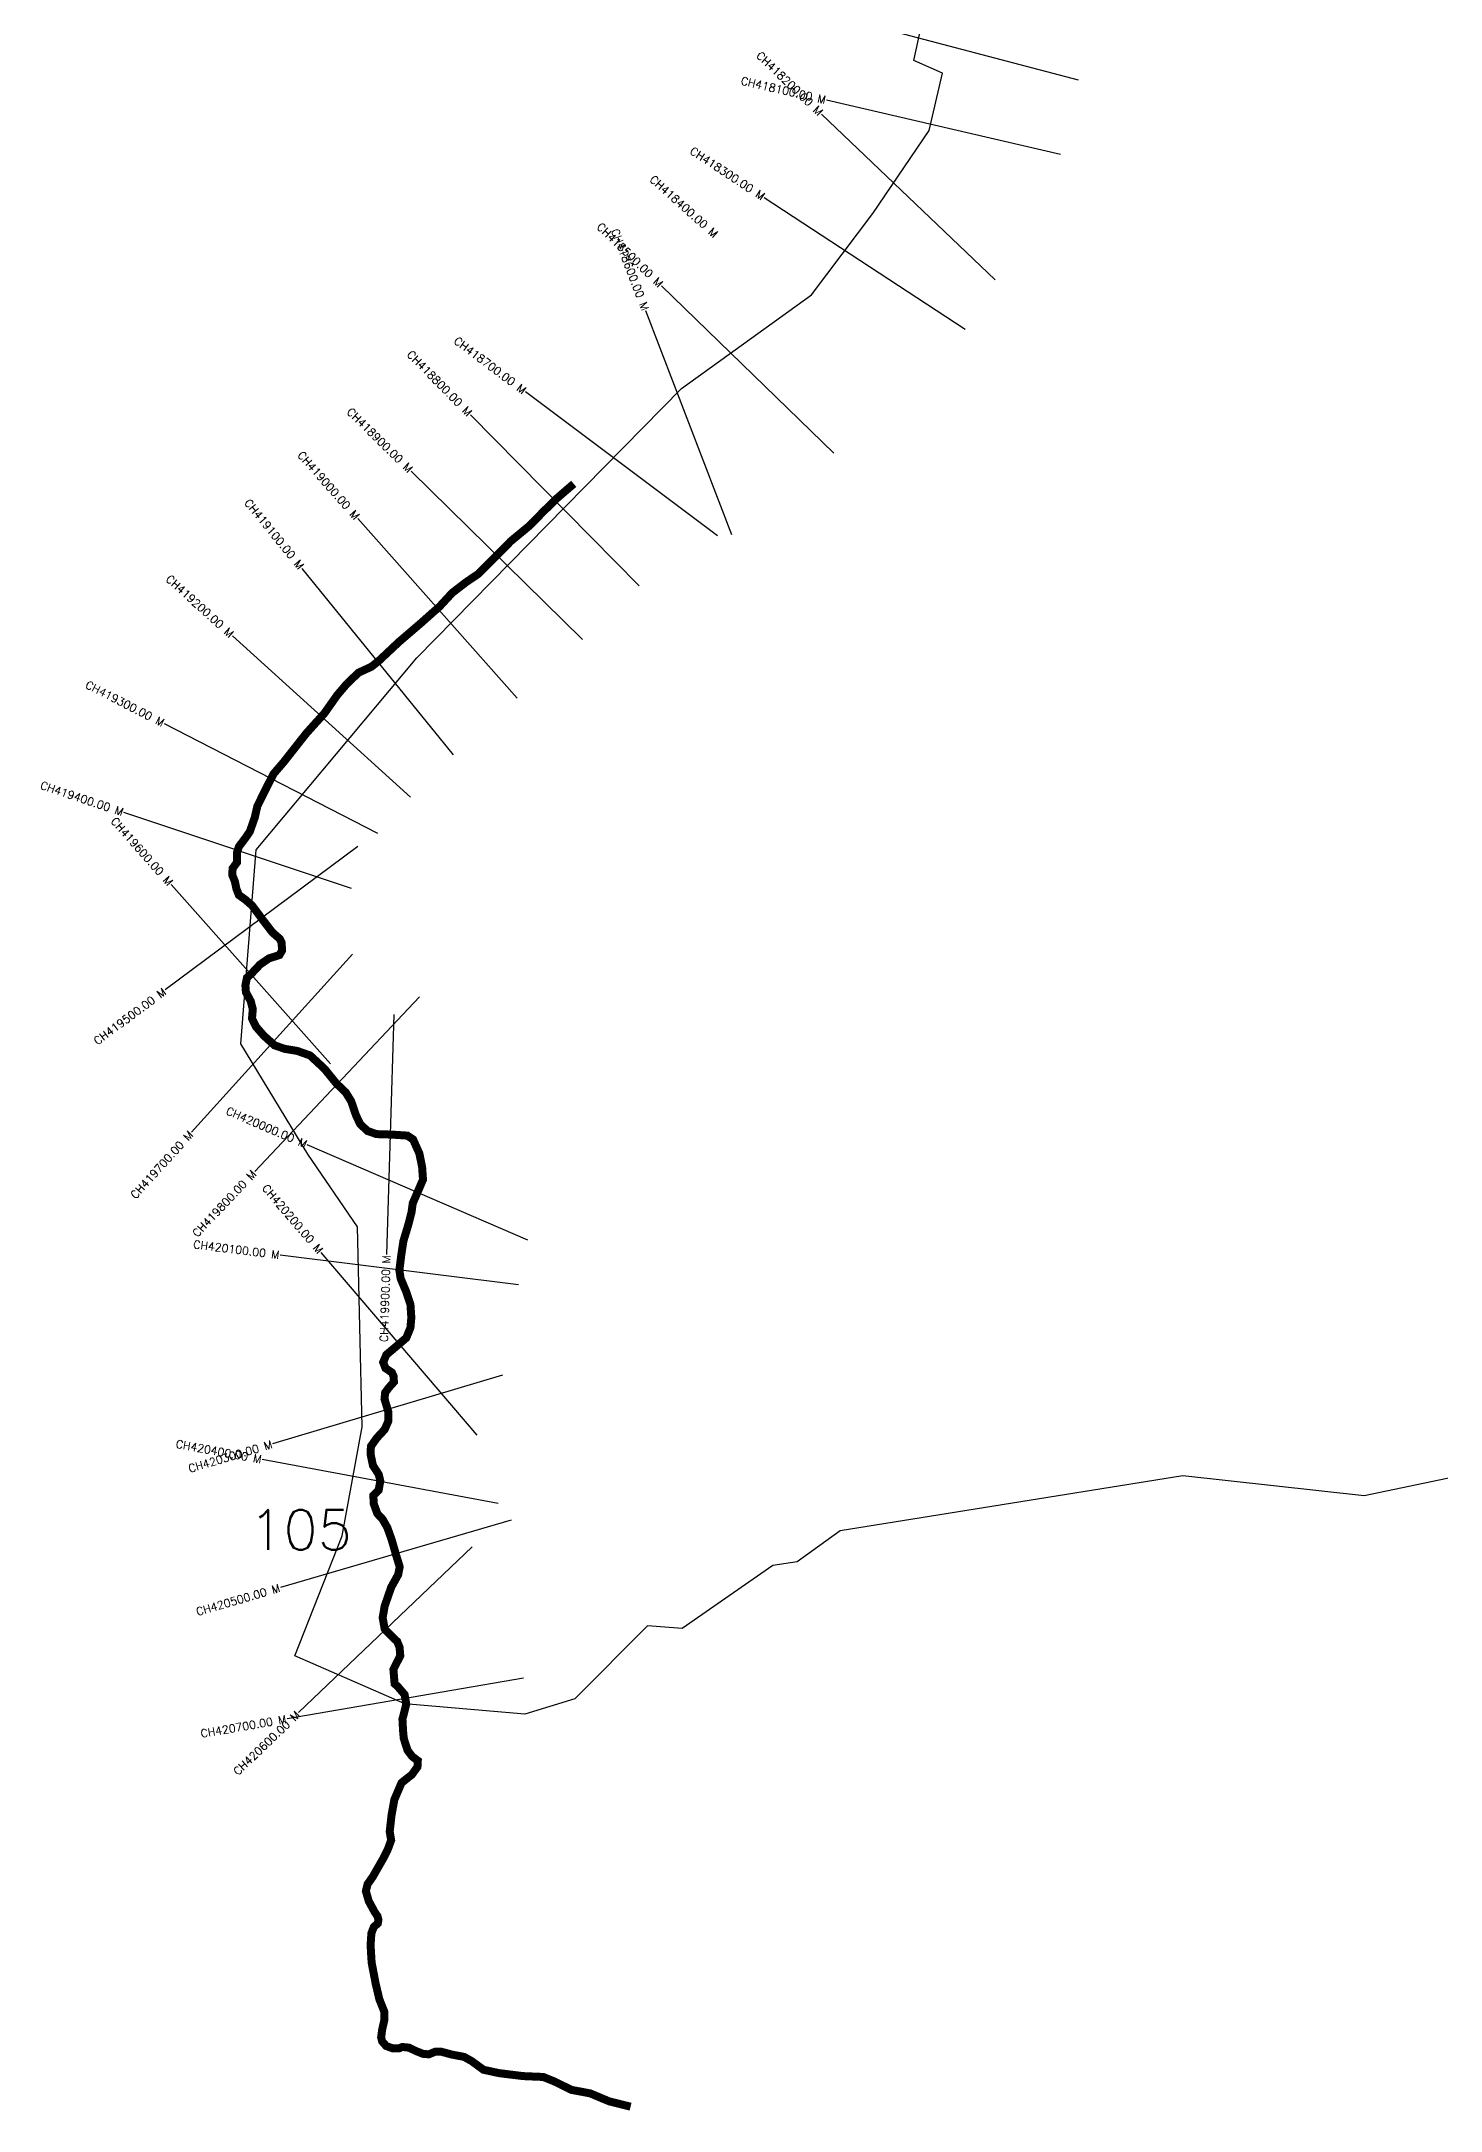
# Model space of a CAD drawing. Header units: metres. Extents: x 306950 to 310758, y 1929288 to 1933687.
# Drawn here: x 306950 to 308698, y 1929288 to 1931875 of the extents above; entities that cross this region are included whole.
import ezdxf
from ezdxf.enums import TextEntityAlignment as Align

# ---------------------------------------------------------------- set-up
doc = ezdxf.new("R2010")
doc.units = ezdxf.units.M
for name, color, linetype in [('CS', 134, 'Continuous'), ('CSMark', 6, 'Continuous'), ('UNPROTECTED', 10, 'Continuous')]:
    doc.layers.add(name, color=color, linetype=linetype)
doc.styles.get("Standard").update_dxf_attribs({"font": 'simplex.shx'})

msp = doc.modelspace()

# ---------------------------------------------------------------- linework, layer by layer
at = {"color": 6, "flags": 128}
msp.add_lwpolyline([(308886, 1930115.8), (308602.7, 1930056.7), (308376.2, 1930081.5), (307948.1, 1930013), (307894.1, 1929973.9), (307863.9, 1929969.5), (307750.5, 1929890.6), (307707.1, 1929894), (307616.6, 1929802.8), (307553.8, 1929783.8), (307404, 1929796.4), (307266.6, 1929856.4), (307325.6, 1930006.4), (307350.7, 1930142.8), (307344.7, 1930392.6), (307282.8, 1930483.8), (307199, 1930621.4), (307218.2, 1930864.2), (307419.1, 1931104.2), (307604.9, 1931293.2), (307749.8, 1931440.6), (307912.1, 1931557.7), (307988.8, 1931659.4), (308059.1, 1931763.2), (308076, 1931834.6), (308040, 1931850.5), (308074.9, 1932011.3)], dxfattribs=at)
at = {"layer": 'CS'}
for p, q in [((308245.9, 1931826.1), (307955.7, 1931902.3)), ((308141.6, 1931576.3), (307924.8, 1931783.6)), ((308223.2, 1931733.2), (307930.9, 1931800.9)), ((308104, 1931514.3), (307853.2, 1931679)), ((307940.2, 1931360), (307724.9, 1931569)), ((307812.8, 1931257.6), (307705.3, 1931537.7)), ((307794.7, 1931256.3), (307554.7, 1931436.4)), ((307696.9, 1931194.2), (307486.2, 1931407.8)), ((307626.1, 1931127.1), (307412.1, 1931337.3)), ((307544.2, 1931053.5), (307345.4, 1931278.1)), ((307464.7, 1930982.8), (307275.6, 1931215.7)), ((307410.9, 1930929.8), (307188.7, 1931131.4)), ((307370.4, 1930884.6), (307103.5, 1931021.5)), ((307337.4, 1930815.7), (307052.8, 1930910.7)), ((307345.3, 1930868), (307104.7, 1930688.9)), ((307311.3, 1930596.5), (307112.1, 1930820.8)), ((307338.8, 1930733.6), (307137.4, 1930511.2)), ((307422.4, 1930680.1), (307216.4, 1930462)), ((307390.1, 1930658.1), (307381, 1930358.2)), ((307557.5, 1930376.3), (307282.1, 1930495.2)), ((307494.2, 1930132.2), (307299.6, 1930360.6)), ((307546.1, 1930320.2), (307248.4, 1930357.4)), ((307526.2, 1930207.5), (307238.8, 1930121.5)), ((307520.7, 1930047.1), (307225.8, 1930101.8)), ((307536.7, 1930026), (307248.7, 1929942)), ((307488, 1929993), (307271.2, 1929785.6)), ((307552.4, 1929828.8), (307256.8, 1929777.7))]:
    msp.add_line(p, q, dxfattribs=at)
at = {"layer": 'UNPROTECTED', "const_width": 10, "flags": 128}
msp.add_lwpolyline([(307615.1, 1931321.5), (307607.5, 1931315), (307593.5, 1931302.9), (307577.3, 1931287), (307559.4, 1931268.8), (307536.3, 1931249.7), (307514.3, 1931227.3), (307496.1, 1931209.1), (307480.6, 1931198.6), (307463.2, 1931185.2), (307447.5, 1931168.2), (307423.7, 1931147.1), (307397.1, 1931124.3), (307372.3, 1931101), (307362.3, 1931092.9), (307346.2, 1931085.5), (307331.7, 1931071.7), (307319.6, 1931057.5), (307303.4, 1931034.6), (307281.1, 1931009.9), (307252.6, 1930973.7), (307240, 1930959), (307231.4, 1930942.3), (307219.7, 1930918.6), (307216.5, 1930904.6), (307210.3, 1930886.8), (307205, 1930879.1), (307196.9, 1930868.4), (307194.4, 1930860.9), (307194.1, 1930848.1), (307188.7, 1930840.7), (307188.5, 1930832.2), (307191.6, 1930824.6), (307193.5, 1930815.4), (307196.6, 1930807.5), (307204.6, 1930801.8), (307213.2, 1930794.3), (307226.8, 1930776), (307238.5, 1930760.8), (307247.7, 1930752.8), (307250.2, 1930747.6), (307250.4, 1930737.8), (307247.3, 1930732.5), (307234.1, 1930728.3), (307223, 1930720.6), (307212.3, 1930709.2), (307206.7, 1930704.2), (307204.8, 1930694.6), (307205.4, 1930686), (307211.5, 1930674.7), (307214, 1930664.9), (307213, 1930653.2), (307218, 1930642.9), (307227.8, 1930631.7), (307241.2, 1930619.6), (307254.2, 1930615.2), (307269.5, 1930612.7), (307285.6, 1930607), (307303.6, 1930590.3), (307318.5, 1930571.9), (307330, 1930561), (307336.9, 1930549.9), (307343, 1930532.1), (307348, 1930521.6), (307357.2, 1930512.6), (307368.7, 1930508.7), (307389.4, 1930508), (307407.2, 1930506.8), (307414.3, 1930502), (307422.1, 1930484.6), (307425.6, 1930467.5), (307426.7, 1930451.8), (307418.1, 1930432), (307413.9, 1930422.3), (307412.3, 1930410.8), (307408.1, 1930394.5), (307402.2, 1930375.1), (307399.7, 1930358.6), (307397.2, 1930338.6), (307398.7, 1930328.3), (307405.4, 1930312.4), (307411, 1930295.9), (307412.1, 1930279.3), (307411, 1930266.8), (307405.8, 1930254), (307393, 1930243.1), (307380.9, 1930232.9), (307376.9, 1930223.5), (307379.8, 1930216.1), (307387.8, 1930210.7), (307390.1, 1930205.7), (307390.3, 1930198.8), (307384.2, 1930192), (307379.4, 1930185.7), (307378.6, 1930177.6), (307383.4, 1930161.5), (307383.4, 1930150), (307378.8, 1930139.5), (307369, 1930128.9), (307361.6, 1930118.5), (307361.2, 1930108.7), (307364.1, 1930094.6), (307371.5, 1930083.1), (307373.3, 1930075), (307371.3, 1930063.7), (307364.6, 1930056.8), (307365.2, 1930046.5), (307369.6, 1930034.4), (307376.1, 1930027.4), (307382.1, 1930017), (307387.6, 1930001.5), (307393.4, 1929981.4), (307397.6, 1929967.8), (307395.7, 1929958.1), (307387, 1929942.4), (307378.8, 1929918.8), (307376.3, 1929904.3), (307378.8, 1929890.1), (307387.8, 1929880.7), (307394.5, 1929874.5), (307397.4, 1929867.2), (307398.3, 1929856.8), (307389.7, 1929839.6), (307391.2, 1929821.8), (307395.8, 1929817.4), (307403.7, 1929808.2), (307405.8, 1929796.1), (307401, 1929777.4), (307401.8, 1929762.7), (307402.7, 1929753.1), (307407.3, 1929738.7), (307413.3, 1929730.7), (307420.2, 1929725.5), (307419.8, 1929717.8), (307412.9, 1929708.2), (307399.9, 1929697.9), (307390.9, 1929676.9), (307387.4, 1929657.6), (307385.1, 1929636.9), (307386.9, 1929626.1), (307383, 1929615.4), (307377.9, 1929604.9), (307363.9, 1929580.4), (307357.4, 1929571.2), (307355.3, 1929562.4), (307358.9, 1929550), (307366.2, 1929536.5), (307369.8, 1929531.2), (307371, 1929526.5), (307370.2, 1929522.2), (307365.2, 1929517.6), (307362.2, 1929509.8), (307361.2, 1929495.2), (307362.5, 1929473.2), (307367.5, 1929447), (307372.1, 1929427.5), (307378.4, 1929411.6), (307378.2, 1929400.5), (307375.7, 1929389.6), (307374.4, 1929379.8), (307375.7, 1929374.6), (307380.7, 1929368.9), (307389.3, 1929365.8), (307396.8, 1929366), (307400.8, 1929367.7), (307409.3, 1929366.8), (307417.9, 1929362.6), (307426.7, 1929359.1), (307434, 1929358.5), (307442.6, 1929362), (307448.7, 1929362), (307462.7, 1929358.2), (307478, 1929355.3), (307487.4, 1929350.1), (307502.3, 1929339.2), (307521.7, 1929335), (307551.5, 1929331.3), (307577, 1929330.2), (307591.5, 1929324.3), (307612, 1929314.1), (307635.6, 1929309.7), (307659.7, 1929299.6), (307686.1, 1929293.1)], dxfattribs=at)

# ---------------------------------------------------------------- texts
at = {"insert": (307209.5, 1930039.1), "char_height": 50, "attachment_point": 1}
msp.add_mtext_dynamic_manual_height_columns('105', width=70.183, gutter_width=1, heights=[0], dxfattribs=at)
at = {"layer": 'CSMark'}
for s, rotation, p in [('CH418200.00 M', 316.2904, (307924, 1931784.3)), ('CH418100.00 M', 346.9547, (307929.9, 1931801.2)), ('CH418300.00 M', 326.6963, (307852.4, 1931679.6)), ('CH418400.00 M', 318.1174, (307793.1, 1931631.9)), ('CH418500.00 M', 315.8582, (307724.2, 1931569.7)), ('CH418600.00 M', 290.9876, (307705, 1931538.6)), ('CH418700.00 M', 323.1129, (307553.9, 1931437)), ('CH418800.00 M', 314.6061, (307485.5, 1931408.5)), ('CH418900.00 M', 315.5201, (307411.4, 1931338)), ('CH419000.00 M', 311.5209, (307344.7, 1931278.9)), ('CH419100.00 M', 309.0751, (307275, 1931216.5)), ('CH419200.00 M', 317.7787, (307188, 1931132.1)), ('CH419300.00 M', 332.8496, (307102.6, 1931022)), ('CH419400.00 M', 341.5515, (307051.9, 1930911)), ('CH419600.00 M', 311.6116, (307111.4, 1930821.5)), ('CH419500.00 M', 36.6643, (307103.9, 1930688.3)), ('CH420000.00 M', 336.6426, (307281.1, 1930495.6)), ('CH419700.00 M', 47.8348, (307136.7, 1930510.5)), ('CH419800.00 M', 46.6271, (307215.7, 1930461.3)), ('CH420200.00 M', 310.4264, (307299, 1930361.4)), ('CH420100.00 M', 352.8694, (307247.4, 1930357.6)), ('CH419900.00 M', 88.2653, (307381, 1930357.2)), ('CH420400.00 M', 349.5011, (307224.8, 1930102)), ('CH420300.00 M', 16.6414, (307237.8, 1930121.3)), ('CH420500.00 M', 16.2705, (307247.7, 1929941.7)), ('CH420700.00 M', 9.7894, (307255.8, 1929777.6)), ('CH420600.00 M', 43.7169, (307270.4, 1929785))]:
    msp.add_text(s, height=10, rotation=rotation, dxfattribs=at).set_placement(p, align=Align.MIDDLE_RIGHT)

doc.saveas('drawing.dxf')
